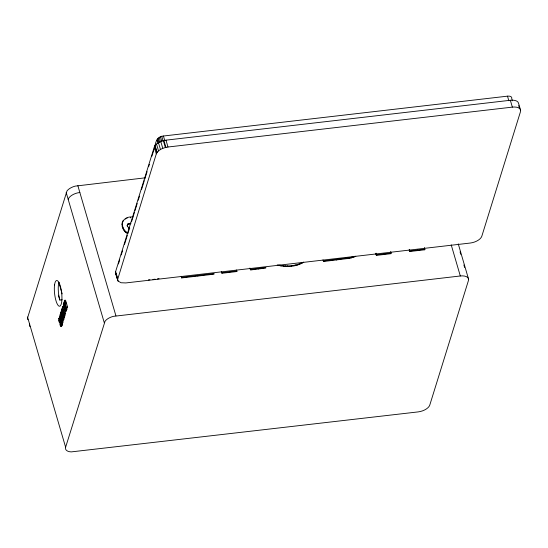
<?xml version="1.0" encoding="UTF-8"?>
<svg xmlns="http://www.w3.org/2000/svg" width="548" height="548" viewBox="0 0 548 548"><rect width="100%" height="100%" fill="white"/><g stroke="black" fill="none" stroke-linecap="round" stroke-linejoin="round"><path stroke-width="0.82" d="M122.101 223.221L122.279 222.646C122.005 226.502 123.793 230.776 127.232 232.756L127.061 233.325C118.265 227.516 121.814 215.672 132.924 217.015M61.109 323.669L60.116 323.786L59.924 324.806C60.965 328.129 61.588 323.169 60.623 322.121C59.657 321.882 58.513 318.532 59.588 320.32L60.575 320.203L60.403 319.683M145.028 177.847L75.22 186.121A10.357 5.254 -16.3 0 0 66.972 190.971L27.4 318.429A10.357 5.254 -16.3 0 0 27.962 319.69M29.524 323.841L29.4 325.286A10.357 5.261 -16.3 0 0 29.962 326.546M65.616 447.23L65.493 448.668A10.357 5.261 -16.3 0 0 71.24 451.895L418.117 411.904A10.364 5.261 -16.3 0 0 429.783 405.047L468.437 280.542A10.364 5.261 -16.3 0 0 460.313 275.98L113.32 316.36A10.364 5.261 -16.3 0 0 105.065 321.21L65.616 447.23L27.523 316.991M117.525 279.816L156.303 153.872C158.345 149.481 163.516 147.734 167.983 147.015L512.353 107.127A10.364 5.261 -16.3 0 1 520.477 111.689L481.822 236.195A10.364 5.261 -16.3 0 1 470.157 243.052L125.78 282.939L121.06 282.747L118.087 281.076L115.525 272.959L115.642 271.52L154.296 147.022C156.358 142.638 161.475 140.863 165.976 140.158L510.352 100.27A10.364 5.261 -16.3 0 1 518.593 103.401L520.6 110.251M60.677 326.135L61.664 326.026L62.047 325.149L61.951 323.121L60.958 323.231M127.547 224.399L127.191 225.797L127.8 224.084L130.938 223.118M59.588 320.32L59.787 319.326C58.759 316.155 58.307 321.238 59.163 322.101C60.232 322.395 61.266 325.902 60.116 323.786M64.109 315.36L63.205 312.264L63.458 311.442L64.363 314.538L65.356 314.422L65.65 313.477L63.609 306.49L62.616 306.606L62.321 307.558L63.164 310.428L62.91 311.25L62.068 308.373L61.773 309.325L63.815 316.306L64.808 316.189L65.102 315.244L64.109 315.36L63.815 316.306M64.575 303.387L63.582 303.496L63.287 304.441L65.328 311.422L66.322 311.305L66.616 310.367L65.623 310.483L65.328 311.422M65 302.01L64.006 302.126L63.801 302.784L65.842 309.771L66.835 309.654L67.089 308.846L66.096 308.956L65.842 309.771M66.096 308.956L64.965 305.099L66.418 307.921L67.411 307.812L67.603 307.175L65.561 300.194L64.575 300.311L64.328 301.092L65.397 304.729L64.006 302.126M61.602 323.43L61.897 322.477L60.075 314.785L59.342 317.169L59.65 318.224L59.869 317.511L61.602 323.43L62.595 323.313L62.89 322.361L62.027 319.402M61.588 315.422L61.328 316.258L60.835 312.339L60.205 314.367L62.246 321.354L63.239 321.238L63.869 319.196L63.589 318.23L62.602 318.347L62.26 319.436L61.588 315.422L62.582 315.306M63.164 318.395L63.465 317.443L61.643 309.757L60.903 312.134L61.212 313.196L61.438 312.476L63.164 318.395L64.157 318.285L64.452 317.326L63.15 312.887M63.315 307.442L63.609 306.49M62.143 315.525L61.78 314.292L62.116 313.209L61.123 313.326M63.041 318.594L62.869 316.299L61.883 316.415M62.246 321.354L62.883 319.313L62.602 318.347M64.363 314.538L64.657 313.586L62.616 306.606M66.418 307.921L64.575 300.311M63.253 319.32L63.589 318.23M122.642 221.371L122.464 221.94L123.307 220.255M122.033 224.653L122.211 224.084M122.259 226.242L122.437 225.666M125.328 219.104L125.506 218.536M122.793 227.968L122.971 227.399M123.43 229.427L123.608 228.859M126.862 218.515L127.033 217.94M124.156 230.681L124.334 230.105M124.992 231.736L125.17 231.167M127.232 225.344L127.8 224.084M127.622 224.653L128.191 223.817M127.342 226.838L127.369 225.228M130.335 217.892L130.513 217.316M125.951 232.612L126.129 232.044M128.013 224.385L129.321 223.954L129.499 223.379M128.595 228.331L128.773 227.763L127.52 226.269M118.443 263.937L119.711 259.855M121.231 254.95L122.505 250.868M124.533 244.333L127.321 235.352M127.828 233.715L129.602 228.002M131.63 221.467L134.418 212.48M134.924 210.85L137.206 203.5M138.226 200.232L139.493 196.15M141.521 189.615L144.309 180.628M144.816 178.997L147.097 171.647M148.618 166.75L149.378 164.297M151.912 156.132L154.2 148.775M154.961 146.33C155.447 141.466 157.886 136.082 163.434 136.014L507.496 96.16A5.391 2.733 -16.3 0 1 511.722 98.53L512.387 100.818M181.71 277.925L181.888 277.356L214.165 273.616L213.987 274.185L181.71 277.925L181.23 276.281M197.849 276.055L198.027 275.486M221.933 273.267L222.111 272.699L237.003 270.972L236.832 271.541L221.933 273.267L221.454 271.623M229.379 272.404L229.557 271.835M250.97 269.363L265.917 267.513L265.739 268.082L250.792 269.931L250.97 269.363L250.114 268.178M258.266 269.006L258.444 268.438M303.756 262.081C296.509 266.808 286.919 267.431 278.658 265.41L278.836 264.835M280.994 265.999L281.172 265.431C288.317 266.472 296.078 265.842 302.544 262.451L302.366 263.026M283.467 266.369L283.645 265.801M285.234 266.479L285.412 265.91M287.2 266.472L287.378 265.903M291.447 266.157L291.625 265.588M295.605 265.492L295.783 264.924M297.475 265.054L297.653 264.485M299.105 264.554L299.276 263.985M300.818 263.848L300.996 263.28M323.478 261.506L323.656 260.937L349.925 257.718L354.618 256.286L354.44 256.854L349.747 258.293L323.478 261.506L322.998 259.862M336.356 260.012L336.534 259.444M347.144 258.697L347.322 258.129M349.747 258.293L349.925 257.718M351.337 257.937L351.515 257.361M352.953 257.43L353.131 256.861M390.71 251.47L391.012 253.683L376.366 255.382L376.058 253.169M383.689 254.532L383.867 253.957M424.488 247.6L424.775 249.772L409.63 251.525L409.342 249.354M417.206 250.648L417.384 250.08M59.958 318.155L58.862 318.546M68.178 199.342L68.973 197.821A10.364 5.261 -16.3 0 1 77.227 192.971L79.844 192.485L115.936 315.867M354.44 256.854L355.803 256.211M129.321 223.954L130.76 223.687M157.44 278.898L159.03 278.685M152.892 279.446L155.146 279.179M376.538 254.806L391.19 253.114M409.808 250.957L424.953 249.203M58.424 295.173L59.855 300.064L62.253 299.79M66.616 307.291L67.603 307.175M61.951 310.819L62.938 310.702M61.732 311.524L62.719 311.408M64.657 313.586L65.65 313.477M60.787 314.401L61.78 314.292M60.17 316.552L61.157 316.443M61.623 317.251L62.609 317.134M63.465 317.443L64.452 317.326M59.088 318.141L60.198 318.032M58.972 318.272L60.636 318.114M59.568 318.71L60.561 318.6L60.321 318.141M59.787 319.326L60.773 319.217M62.883 319.313L63.869 319.196M59.136 320.046L60.122 319.936L61.616 322.005L60.623 322.121M59.225 320.539L60.218 320.422M59.335 320.847L60.321 320.731M59.437 321.032L60.431 320.923M59.677 321.224L60.67 321.107M60.006 321.375L60.999 321.258M60.212 321.505L61.198 321.388M60.417 321.738L61.41 321.621M59.513 322.649L60.499 322.532M59.684 322.758L60.677 322.642M61.897 322.477L62.89 322.361M60.835 322.731L61.821 322.614M61.047 323.765L62.034 323.649M61.095 324.3L62.082 324.183M60.349 324.443L61.335 324.327M61.102 324.8L62.088 324.69M61.061 325.259L62.047 325.149M60.972 325.656L61.958 325.539M60.513 326.094L61.821 325.875M148.385 279.898L149.892 279.775M279.617 265.033L281.172 265.431M61.664 326.026L61.321 325.738M277.199 264.869L278.658 265.41M128.773 227.763L129.808 228.146M249.504 268.164L250.792 269.931M115.525 272.959L118.087 281.076M518.696 105.6L519.367 107.881M510.352 100.27L512.353 107.127M507.496 96.16L508.832 100.729M458.258 243.881L468.561 279.103M460.053 251.875L460.772 254.334M463.882 264.979L464.601 267.438M451.21 244.853L460.313 275.98M424.31 248.176L424.775 249.772M409.164 249.929L409.63 251.525M375.88 253.738L376.366 255.382M236.373 269.972L236.832 271.541M165.976 140.158L167.983 147.015M163.434 136.014L164.77 140.583M163.934 140.541L165.941 147.398M163.338 140.658L165.345 147.508M161.749 136.329L163.085 140.898M160.427 136.767L161.763 141.336M160.776 141.5L162.783 148.357M159.221 137.356L160.564 141.925M158.221 138.055L159.557 142.631M157.495 138.829L158.605 142.638M158.447 142.644L160.454 149.501M156.988 139.795L158.098 143.603M156.509 144.014L158.516 150.864M155.091 145.501L157.098 152.358M154.913 145.85L156.92 152.7M154.296 147.022L156.303 153.872M115.642 271.52L117.649 278.377M115.553 272.637L117.553 279.487M66.171 192.485L104.271 322.724M65.534 301.701L66.171 303.887M58.848 282.487L62.184 293.899M63.582 303.496L65.623 310.483M77.85 185.628L79.844 192.485M59.855 300.064A12.953 3.555 83.4 0 1 58.944 282.213M54.553 284.919A12.953 3.548 83.5 0 0 58.787 306.01A12.953 3.548 83.5 0 0 61.075 289.214A12.953 3.548 83.5 0 0 54.553 284.919"/></g></svg>
